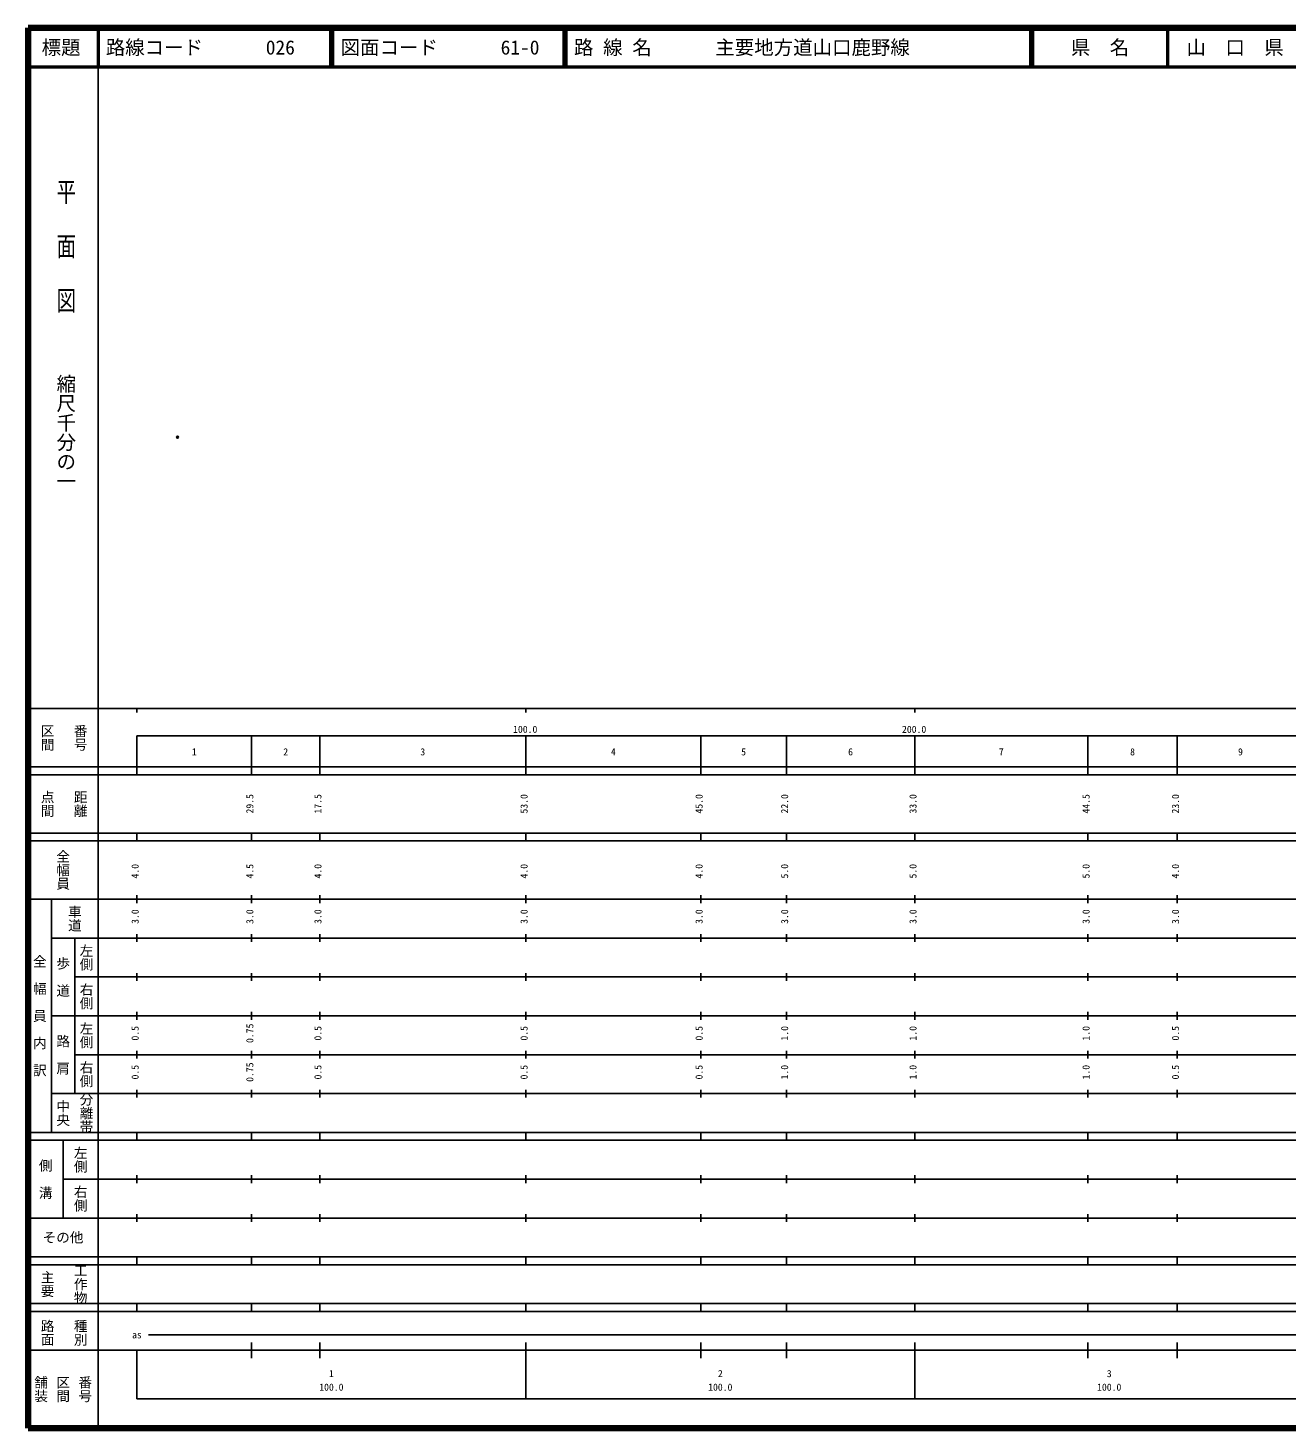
# Model space of a CAD drawing. Units: millimetres on the paper. Extents: x 40 to 680, y 20 to 380.
# Drawn here: x 40 to 363.7, y 20 to 380 of the extents above; entities that cross this region are included whole.
import ezdxf
from ezdxf.enums import TextEntityAlignment as Align

# ---------------------------------------------------------------- set-up
doc = ezdxf.new("R2010")
doc.units = ezdxf.units.MM
doc.header["$PDMODE"] = 32
doc.header["$PDSIZE"] = 0.5
doc.layers.add('M-OTRS', color=6, linetype='Continuous')
doc.layers.add('M-TTL-TXT', color=7, linetype='Continuous')
for name, color, linetype, lineweight in [('M-TTL', 2, 'Continuous', 140), ('M-TTL-BAND', 7, 'Continuous', 25), ('M-TTL-LINE', 7, 'Continuous', 50)]:
    doc.layers.add(name, color=color, linetype=linetype, lineweight=lineweight)
doc.styles.add('@ＭＳ ゴシック', font='')
doc.styles.add('ＭＳ ゴシック', font='')
doc.styles.get('@ＭＳ ゴシック').set_extended_font_data('@MS Gothic')
doc.styles.get('ＭＳ ゴシック').set_extended_font_data('MS Gothic')

msp = doc.modelspace()

# ---------------------------------------------------------------- linework, layer by layer
at = {"layer": 'M-OTRS'}
msp.add_point((78.448, 274.757), dxfattribs=at)
at = {"layer": 'M-TTL'}
for p, q in [((40, 380), (40, 20)), ((680, 380), (40, 380)), ((40, 20), (680, 20))]:
    msp.add_line(p, q, dxfattribs=at)
at = {"layer": 'M-TTL-BAND'}
for p, q in [((58, 370), (58, 20)), ((40, 205), (579, 205)), ((68, 205), (68, 204)), ((168, 205), (168, 204)), ((268, 205), (268, 204)), ((68, 198), (579, 198)), ((68, 198), (68, 188)), ((97.5, 188), (97.5, 198)), ((115, 188), (115, 198)), ((168, 188), (168, 198)), ((213, 188), (213, 198)), ((235, 188), (235, 198)), ((268, 188), (268, 198)), ((312.5, 188), (312.5, 198)), ((335.5, 188), (335.5, 198)), ((40, 190), (579, 190)), ((40, 188), (579, 188)), ((40, 173), (579, 173)), ((68, 171), (68, 173)), ((97.5, 171), (97.5, 173)), ((115, 171), (115, 173)), ((168, 171), (168, 173)), ((213, 171), (213, 173)), ((235, 171), (235, 173)), ((268, 171), (268, 173)), ((312.5, 171), (312.5, 173)), ((335.5, 171), (335.5, 173)), ((40, 171), (579, 171)), ((40, 156), (579, 156)), ((46, 96), (46, 156)), ((68, 155), (68, 157)), ((97.5, 155), (97.5, 157)), ((115, 155), (115, 157)), ((168, 155), (168, 157)), ((213, 155), (213, 157)), ((235, 155), (235, 157)), ((268, 155), (268, 157)), ((312.5, 155), (312.5, 157)), ((335.5, 155), (335.5, 157)), ((46, 146), (579, 146)), ((52, 146), (52, 106)), ((68, 145), (68, 147)), ((97.5, 145), (97.5, 147)), ((115, 145), (115, 147)), ((168, 145), (168, 147)), ((213, 145), (213, 147)), ((235, 145), (235, 147)), ((268, 145), (268, 147)), ((312.5, 145), (312.5, 147)), ((335.5, 145), (335.5, 147)), ((68, 135), (68, 137)), ((97.5, 135), (97.5, 137)), ((115, 135), (115, 137)), ((168, 135), (168, 137)), ((213, 135), (213, 137)), ((235, 135), (235, 137)), ((268, 135), (268, 137)), ((312.5, 135), (312.5, 137)), ((335.5, 135), (335.5, 137)), ((52, 136), (579, 136)), ((46, 126), (579, 126)), ((68, 125), (68, 127)), ((97.5, 125), (97.5, 127)), ((115, 125), (115, 127)), ((168, 125), (168, 127)), ((213, 125), (213, 127)), ((235, 125), (235, 127)), ((268, 125), (268, 127)), ((312.5, 125), (312.5, 127)), ((335.5, 125), (335.5, 127)), ((52, 116), (579, 116)), ((68, 115), (68, 117)), ((97.5, 115), (97.5, 117)), ((115, 115), (115, 117)), ((168, 115), (168, 117)), ((213, 115), (213, 117)), ((235, 115), (235, 117)), ((268, 115), (268, 117)), ((312.5, 115), (312.5, 117)), ((335.5, 115), (335.5, 117)), ((46, 106), (579, 106)), ((68, 105), (68, 107)), ((97.5, 105), (97.5, 107)), ((115, 105), (115, 107)), ((168, 105), (168, 107)), ((213, 105), (213, 107)), ((235, 105), (235, 107)), ((268, 105), (268, 107)), ((312.5, 105), (312.5, 107)), ((335.5, 105), (335.5, 107)), ((40, 96), (579, 96)), ((40, 94), (579, 94)), ((49, 94), (49, 74)), ((68, 94), (68, 96)), ((97.5, 94), (97.5, 96)), ((115, 94), (115, 96)), ((168, 94), (168, 96)), ((213, 94), (213, 96)), ((235, 94), (235, 96)), ((268, 94), (268, 96)), ((312.5, 94), (312.5, 96)), ((335.5, 94), (335.5, 96)), ((49, 84), (579, 84)), ((68, 83), (68, 85)), ((97.5, 83), (97.5, 85)), ((115, 83), (115, 85)), ((168, 83), (168, 85)), ((213, 83), (213, 85)), ((235, 83), (235, 85)), ((268, 83), (268, 85)), ((312.5, 83), (312.5, 85)), ((335.5, 83), (335.5, 85)), ((40, 74), (579, 74)), ((68, 73), (68, 75)), ((97.5, 73), (97.5, 75)), ((115, 73), (115, 75)), ((168, 73), (168, 75)), ((213, 73), (213, 75)), ((235, 73), (235, 75)), ((268, 73), (268, 75)), ((312.5, 73), (312.5, 75)), ((335.5, 73), (335.5, 75)), ((40, 64), (579, 64)), ((40, 62), (579, 62)), ((68, 62), (68, 64)), ((97.5, 62), (97.5, 64)), ((115, 62), (115, 64)), ((168, 62), (168, 64)), ((213, 62), (213, 64)), ((235, 62), (235, 64)), ((268, 62), (268, 64)), ((312.5, 62), (312.5, 64)), ((335.5, 62), (335.5, 64)), ((40, 52), (579, 52)), ((68, 50), (68, 52)), ((97.5, 50), (97.5, 52)), ((115, 50), (115, 52)), ((168, 50), (168, 52)), ((213, 50), (213, 52)), ((235, 50), (235, 52)), ((268, 50), (268, 52)), ((312.5, 50), (312.5, 52)), ((335.5, 50), (335.5, 52)), ((40, 50), (579, 50)), ((71, 44), (565, 44)), ((40, 40), (579, 40)), ((68, 40), (68, 27.5)), ((97.5, 38), (97.5, 42)), ((115, 38), (115, 42)), ((168, 27.5), (168, 42)), ((213, 38), (213, 42)), ((235, 38), (235, 42)), ((268, 27.5), (268, 42)), ((312.5, 38), (312.5, 42)), ((335.5, 38), (335.5, 42)), ((68, 27.5), (579, 27.5))]:
    msp.add_line(p, q, dxfattribs=at)
at = {"layer": 'M-TTL-LINE'}
for p, q in [((58, 380), (58, 370)), ((117.75, 380), (117.75, 370)), ((118.25, 380), (118.25, 370)), ((177.75, 380), (177.75, 370)), ((178.25, 380), (178.25, 370)), ((297.75, 380), (297.75, 370)), ((298.25, 380), (298.25, 370)), ((333, 380), (333, 370)), ((40, 370), (680, 370))]:
    msp.add_line(p, q, dxfattribs=at)

# ---------------------------------------------------------------- texts
at = {"layer": 'M-TTL-BAND', "style": '@ＭＳ ゴシック', "width": 1.4}
msp.add_text('平  面  図', height=3.666, rotation=270, dxfattribs=at).set_placement((49.777, 306.475), align=Align.MIDDLE_RIGHT)
at = {"layer": 'M-TTL-BAND', "style": '@ＭＳ ゴシック'}
msp.add_text('縮尺千分の一', height=3.666, rotation=270, dxfattribs=at).set_placement((49.777, 261.03), align=Align.MIDDLE_RIGHT)
for s, p in [('区間', (45, 197.5)), ('番号', (53.5, 197.5)), ('点間', (45, 180.5)), ('距離', (53.5, 180.5)), ('全幅員', (49, 163.5)), ('車道', (52, 151)), ('左側', (55, 141)), ('全\u3000幅\u3000員\u3000内\u3000訳', (43, 126)), ('歩\u3000道', (49, 136)), ('右側', (55, 131)), ('左側', (55, 121)), ('路\u3000肩', (49, 116)), ('右側', (55, 111)), ('分離帯', (55, 101)), ('中央', (49, 101)), ('左側', (53.5, 89)), ('側\u3000溝', (44.5, 84)), ('右側', (53.5, 79)), ('工作物', (53.5, 57)), ('主要', (45, 57)), ('路面', (45, 44.5)), ('種別', (53.5, 44.5)), ('舗装', (43.333, 30)), ('区間', (49, 30)), ('番号', (54.667, 30))]:
    msp.add_text(s, height=2.566, rotation=270, dxfattribs=at).set_placement(p, align=Align.MIDDLE_CENTER)
at = {"layer": 'M-TTL-BAND', "style": 'ＭＳ ゴシック'}
for s, p in [('100.0', (167.844, 198.195)), ('200.0', (267.844, 198.195)), ('1', (82.75, 192.405)), ('2', (106.25, 192.405)), ('3', (141.5, 192.405)), ('4', (190.5, 192.405)), ('5', (224, 192.405)), ('6', (251.5, 192.405)), ('7', (290.25, 192.405)), ('8', (324, 192.405)), ('9', (351.75, 192.405)), ('as', (68, 42.5)), ('1', (118, 32.523)), ('2', (218, 32.523)), ('3', (318, 32.523)), ('100.0', (118, 29.033)), ('100.0', (218, 29.033)), ('100.0', (318, 29.033))]:
    msp.add_text(s, height=1.833, dxfattribs=at).set_placement(p, align=Align.BOTTOM_CENTER)
for s, p in [('29.5', (98.5, 180.5)), ('17.5', (116, 180.5)), ('53.0', (169, 180.5)), ('45.0', (214, 180.5)), ('22.0', (236, 180.5)), ('33.0', (269, 180.5)), ('44.5', (313.5, 180.5)), ('23.0', (336.5, 180.5)), ('4.0', (69, 163.174)), ('4.5', (98.5, 163.174)), ('4.0', (116, 163.174)), ('4.0', (169, 163.174)), ('4.0', (214, 163.174)), ('5.0', (236, 163.174)), ('5.0', (269, 163.174)), ('5.0', (313.5, 163.174)), ('4.0', (336.5, 163.174)), ('3.0', (69, 151.5)), ('3.0', (98.5, 151.5)), ('3.0', (116, 151.5)), ('3.0', (169, 151.5)), ('3.0', (214, 151.5)), ('3.0', (236, 151.5)), ('3.0', (269, 151.5)), ('3.0', (313.5, 151.5)), ('3.0', (336.5, 151.5)), ('0.5', (69, 121.5)), ('0.75', (98.5, 121.5)), ('0.5', (116, 121.5)), ('0.5', (169, 121.5)), ('0.5', (214, 121.5)), ('1.0', (236, 121.5)), ('1.0', (269, 121.5)), ('1.0', (313.5, 121.5)), ('0.5', (336.5, 121.5)), ('0.5', (69, 111.5)), ('0.75', (98.5, 111.5)), ('0.5', (116, 111.5)), ('0.5', (169, 111.5)), ('0.5', (214, 111.5)), ('1.0', (236, 111.5)), ('1.0', (269, 111.5)), ('1.0', (313.5, 111.5)), ('0.5', (336.5, 111.5))]:
    msp.add_text(s, height=1.833, rotation=90, dxfattribs=at).set_placement(p, align=Align.BOTTOM_CENTER)
msp.add_text('その他', height=2.566, dxfattribs=at).set_placement((49, 69), align=Align.MIDDLE_CENTER)
at = {"layer": 'M-TTL-TXT', "style": 'ＭＳ ゴシック'}
for s, p in [('標題', (48.5, 375)), ('県\u3000名', (315.625, 375)), ('山\u3000口\u3000県', (350.375, 375))]:
    msp.add_text(s, height=3.666, dxfattribs=at).set_placement(p, align=Align.MIDDLE_CENTER)
for s, p in [('路線コード', (60, 375)), ('026', (101.142, 375)), ('図面コード', (120.38, 375)), ('61-0', (161.521, 375)), ('路 線 名', (180.38, 375)), ('主要地方道山口鹿野線', (216.734, 375))]:
    msp.add_text(s, height=3.666, dxfattribs=at).set_placement(p, align=Align.MIDDLE_LEFT)

doc.saveas('drawing.dxf')
